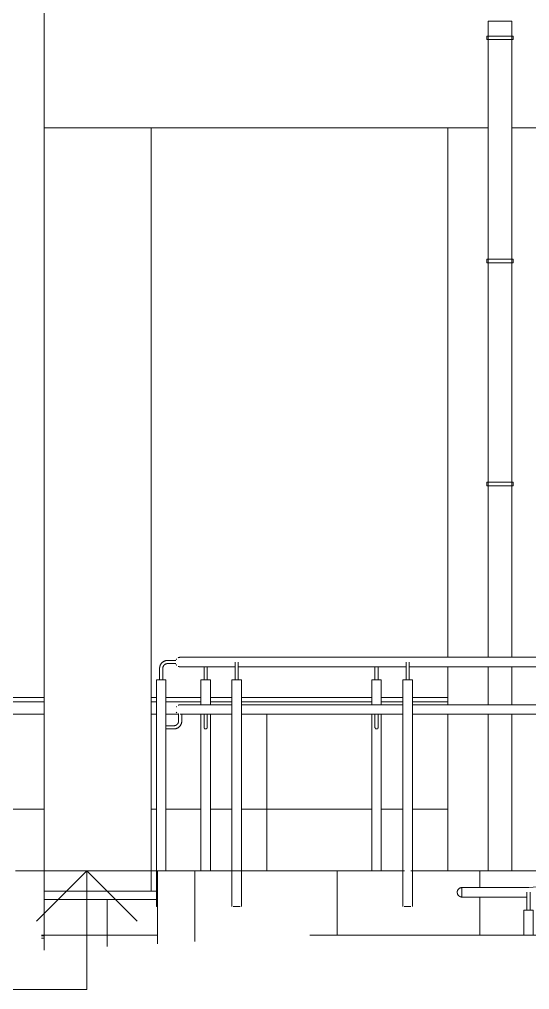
# Model space of a CAD drawing. Header units: millimetres. Extents: x -515342 to 330399, y -224905 to 507333.
# Drawn here: x 217204 to 219353, y -52159 to -48072 of the extents above; entities that cross this region are included whole.
import ezdxf

# ---------------------------------------------------------------- set-up
doc = ezdxf.new("R2010")
doc.units = ezdxf.units.MM
doc.layers.get('0').update_dxf_attribs({"lineweight": 0})
for name, color, linetype, lineweight in [('Аннотация', 7, 'Continuous', 0), ('Линии', 7, 'Continuous', 0), ('Обобщенные модели', 7, 'Continuous', 0), ('Ограждение', 7, 'Continuous', 0), ('Отметки', 7, 'Continuous', 0), ('Перекрытие', 7, 'Continuous', 0), ('Стены внутренние', 7, 'Continuous', 0), ('Стены штриховка поверхности', 7, 'Continuous', 0)]:
    doc.layers.add(name, color=color, linetype=linetype, lineweight=lineweight)
pattern_1 = [(0, (-826.35, 270), (0, 600), []), (90, (-826.35, 270), (-600, 4e-14), [])]

# ---------------------------------------------------------------- blocks, each defined once
blk = doc.blocks.new('Ограждение - АР_Ограждение_Балясина_D40 доп поручень 700-V189-Фасад А_-Д')
at = {"layer": 'Ограждение'}
for p, q in [((-1231.7, 323.3), (-1231.7, 275)), ((-1218.4, 275), (-1218.4, 323.3)), ((-1245.1, 275), (-1245.1, 170)), ((-1245.1, 275), (-1225.1, 275)), ((-1225.1, 275), (-1205.1, 275)), ((-1205.1, 170), (-1205.1, 275)), ((-1245.1, 130), (-1245.1, -530)), ((-1231.7, 130), (-1231.7, 101.7)), ((-1218.4, 101.7), (-1218.4, 130)), ((-1205.1, -530), (-1205.1, 130))]:
    blk.add_line(p, q, dxfattribs=at)
at = {"layer": 'Ограждение', "flags": 128}
for points in [[(-1231.7, 323.3), (-1231.7, 324.4), (-1231.7, 325.5), (-1231.7, 326.5), (-1231.7, 327.6), (-1231.7, 328.6), (-1231.7, 329.7)], [(-1218.4, 330), (-1218.4, 328.9), (-1218.4, 327.9), (-1218.4, 326.8), (-1218.4, 325.8), (-1218.4, 324.7), (-1218.4, 323.6), (-1218.4, 323.3)], [(-1231.7, 101.7), (-1231.7, 100.6), (-1231.7, 99.5), (-1231.7, 98.5), (-1231.7, 97.4), (-1231.7, 96.4), (-1231.7, 95.3), (-1231.7, 94.3), (-1231.7, 93.3), (-1231.7, 92.3), (-1231.7, 91.3), (-1231.7, 90.3), (-1231.7, 89.4), (-1231.7, 88.4), (-1231.7, 87.5), (-1231.7, 86.6), (-1231.7, 85.7), (-1231.7, 84.9), (-1231.7, 84.1), (-1231.7, 83.3), (-1231.7, 82.5), (-1231.7, 81.8), (-1231.7, 81.1), (-1231.7, 80.5), (-1231.7, 79.8), (-1231.7, 79.2), (-1231.7, 78.7), (-1231.7, 78.1), (-1231.7, 77.7), (-1231.7, 77.2), (-1231.7, 76.8), (-1231.7, 76.4), (-1231.7, 76.1), (-1231.7, 75.8), (-1231.7, 75.6), (-1231.7, 75.4), (-1231.7, 75.2), (-1231.7, 75.1), (-1231.7, 75), (-1231.7, 75)], [(-1218.4, 75), (-1218.4, 75), (-1218.4, 75.1), (-1218.4, 75.2), (-1218.4, 75.3), (-1218.4, 75.5), (-1218.4, 75.8), (-1218.4, 76), (-1218.4, 76.4), (-1218.4, 76.7), (-1218.4, 77.1), (-1218.4, 77.5), (-1218.4, 78), (-1218.4, 78.5), (-1218.4, 79.1), (-1218.4, 79.7), (-1218.4, 80.3), (-1218.4, 80.9), (-1218.4, 81.6), (-1218.4, 82.3), (-1218.4, 83.1), (-1218.4, 83.9), (-1218.4, 84.7), (-1218.4, 85.5), (-1218.4, 86.4), (-1218.4, 87.3), (-1218.4, 88.2), (-1218.4, 89.1), (-1218.4, 90), (-1218.4, 91), (-1218.4, 92), (-1218.4, 93), (-1218.4, 94), (-1218.4, 95), (-1218.4, 96.1), (-1218.4, 97.1), (-1218.4, 98.2), (-1218.4, 99.2), (-1218.4, 100.3), (-1218.4, 101.4), (-1218.4, 101.7)]]:
    blk.add_lwpolyline(points, dxfattribs=at)
at = {"layer": 'Ограждение'}
for points, knots in [([(-1230.8, 71.7), (-1231, 72), (-1231.3, 72.7), (-1231.6, 73.7), (-1231.7, 74.6), (-1231.7, 75.2), (-1231.7, 75.5), (-1231.7, 75.6)], [0.3333333, 0.3333333, 0.3333333, 0.3333333, 0.3888889, 0.4444444, 0.4791667, 0.5138889, 0.5283723, 0.5283723, 0.5283723, 0.5283723]), ([(-1220.8, 69.9), (-1220.8, 69.8), (-1221.3, 69.5), (-1222.6, 68.7), (-1224, 68.3), (-1225.1, 68.3)], [0.7777778, 0.7777778, 0.7777778, 0.7777778, 0.7916667, 0.8611111, 1, 1, 1, 1]), ([(-1218.4, 75.4), (-1218.4, 75.2), (-1218.4, 74.7), (-1218.5, 74), (-1218.7, 73), (-1219, 72.2), (-1219.2, 71.7), (-1219.3, 71.7)], [0.4791667, 0.4791667, 0.4791667, 0.4791667, 0.5138889, 0.5486111, 0.5833333, 0.6527778, 0.6666667, 0.6666667, 0.6666667, 0.6666667])]:
    blk.add_open_spline(points, degree=3, knots=knots, dxfattribs=at)
blk.add_open_spline([(-1225.1, 68.3), (-1225.9, 68.3), (-1227.4, 68.6), (-1228.8, 69.4), (-1229.3, 69.9)], degree=3, dxfattribs=at)
blk = doc.blocks.new('Ограждение - АР_Ограждение_Балясина_D40 доп поручень 700-V190-Фасад А_-Д')
at = {"layer": 'Ограждение'}
for p, q in [((-1951.7, 323.3), (-1951.7, 275)), ((-1938.4, 275), (-1938.4, 323.3)), ((-1965.1, 275), (-1965.1, 170)), ((-1965.1, 275), (-1945.1, 275)), ((-1945.1, 275), (-1925.1, 275)), ((-1925.1, 170), (-1925.1, 275)), ((-1965.1, 130), (-1965.1, -530)), ((-1951.7, 130), (-1951.7, 101.7)), ((-1938.4, 101.7), (-1938.4, 130)), ((-1925.1, -530), (-1925.1, 130))]:
    blk.add_line(p, q, dxfattribs=at)
at = {"layer": 'Ограждение', "flags": 128}
for points in [[(-1951.7, 323.3), (-1951.7, 324.4), (-1951.7, 325.5), (-1951.7, 326.5), (-1951.7, 327.6), (-1951.7, 328.6), (-1951.7, 329.7)], [(-1938.4, 330), (-1938.4, 328.9), (-1938.4, 327.9), (-1938.4, 326.8), (-1938.4, 325.8), (-1938.4, 324.7), (-1938.4, 323.6), (-1938.4, 323.3)], [(-1951.7, 101.7), (-1951.7, 100.6), (-1951.7, 99.5), (-1951.7, 98.5), (-1951.7, 97.4), (-1951.7, 96.4), (-1951.7, 95.3), (-1951.7, 94.3), (-1951.7, 93.3), (-1951.7, 92.3), (-1951.7, 91.3), (-1951.7, 90.3), (-1951.7, 89.4), (-1951.7, 88.4), (-1951.7, 87.5), (-1951.7, 86.6), (-1951.7, 85.7), (-1951.7, 84.9), (-1951.7, 84.1), (-1951.7, 83.3), (-1951.7, 82.5), (-1951.7, 81.8), (-1951.7, 81.1), (-1951.7, 80.5), (-1951.7, 79.8), (-1951.7, 79.2), (-1951.7, 78.7), (-1951.7, 78.1), (-1951.7, 77.7), (-1951.7, 77.2), (-1951.7, 76.8), (-1951.7, 76.4), (-1951.7, 76.1), (-1951.7, 75.8), (-1951.7, 75.6), (-1951.7, 75.4), (-1951.7, 75.2), (-1951.7, 75.1), (-1951.7, 75), (-1951.7, 75)], [(-1938.4, 75), (-1938.4, 75), (-1938.4, 75.1), (-1938.4, 75.2), (-1938.4, 75.3), (-1938.4, 75.5), (-1938.4, 75.8), (-1938.4, 76), (-1938.4, 76.4), (-1938.4, 76.7), (-1938.4, 77.1), (-1938.4, 77.5), (-1938.4, 78), (-1938.4, 78.5), (-1938.4, 79.1), (-1938.4, 79.7), (-1938.4, 80.3), (-1938.4, 80.9), (-1938.4, 81.6), (-1938.4, 82.3), (-1938.4, 83.1), (-1938.4, 83.9), (-1938.4, 84.7), (-1938.4, 85.5), (-1938.4, 86.4), (-1938.4, 87.3), (-1938.4, 88.2), (-1938.4, 89.1), (-1938.4, 90), (-1938.4, 91), (-1938.4, 92), (-1938.4, 93), (-1938.4, 94), (-1938.4, 95), (-1938.4, 96.1), (-1938.4, 97.1), (-1938.4, 98.2), (-1938.4, 99.2), (-1938.4, 100.3), (-1938.4, 101.4), (-1938.4, 101.7)]]:
    blk.add_lwpolyline(points, dxfattribs=at)
at = {"layer": 'Ограждение'}
for points, knots in [([(-1950.8, 71.7), (-1951, 72), (-1951.3, 72.7), (-1951.6, 73.7), (-1951.7, 74.6), (-1951.7, 75.2), (-1951.7, 75.5), (-1951.7, 75.6)], [0.3333333, 0.3333333, 0.3333333, 0.3333333, 0.3888889, 0.4444444, 0.4791667, 0.5138889, 0.5283723, 0.5283723, 0.5283723, 0.5283723]), ([(-1940.8, 69.9), (-1940.8, 69.8), (-1941.3, 69.5), (-1942.6, 68.7), (-1944, 68.3), (-1945.1, 68.3)], [0.7777778, 0.7777778, 0.7777778, 0.7777778, 0.7916667, 0.8611111, 1, 1, 1, 1]), ([(-1938.4, 75.4), (-1938.4, 75.2), (-1938.4, 74.7), (-1938.5, 74), (-1938.7, 73), (-1939, 72.2), (-1939.2, 71.7), (-1939.3, 71.7)], [0.4791667, 0.4791667, 0.4791667, 0.4791667, 0.5138889, 0.5486111, 0.5833333, 0.6527778, 0.6666667, 0.6666667, 0.6666667, 0.6666667])]:
    blk.add_open_spline(points, degree=3, knots=knots, dxfattribs=at)
blk.add_open_spline([(-1945.1, 68.3), (-1945.9, 68.3), (-1947.4, 68.6), (-1948.8, 69.4), (-1949.3, 69.9)], degree=3, dxfattribs=at)
blk = doc.blocks.new('Ограждение - АР_Ограждение_Балясина_D40 доп поручень 700-V191-Фасад А_-Д')
at = {"layer": 'Ограждение'}
blk.add_line((-2120.9, 352.9), (-2122, 352.3), dxfattribs=at)
at = {"layer": 'Ограждение', "flags": 128}
for points in [[(-2134.9, 339), (-2135.5, 337.9), (-2136, 336.6), (-2136.5, 335.4), (-2137, 334.2), (-2137.4, 332.9), (-2137.8, 331.6), (-2138.1, 330.3), (-2138.3, 329), (-2138.5, 327.7), (-2138.7, 326.4), (-2138.8, 325), (-2138.8, 323.7), (-2138.8, 323.3)], [(-2125.5, 323.3), (-2125.5, 324.1), (-2125.4, 324.9), (-2125.3, 325.7), (-2125.2, 326.5), (-2125.1, 327.3), (-2124.9, 328.1), (-2124.7, 328.9), (-2124.5, 329.6), (-2124.2, 330.4), (-2123.9, 331.1), (-2123.6, 331.9), (-2123.2, 332.6), (-2122.8, 333.3), (-2122.4, 334), (-2122, 334.6), (-2121.5, 335.3), (-2121, 335.9)], [(-2105.5, 356.7), (-2106.8, 356.6), (-2108.1, 356.6), (-2109.5, 356.4), (-2110.8, 356.2), (-2112.1, 356), (-2113.4, 355.7), (-2114.7, 355.4), (-2116, 355), (-2117.2, 354.5), (-2118.5, 354), (-2119.7, 353.5)], [(-2114.9, 341), (-2114.2, 341.3), (-2113.5, 341.7), (-2112.7, 342), (-2112, 342.2), (-2111.2, 342.5), (-2110.4, 342.7), (-2109.7, 342.9), (-2108.9, 343), (-2108.1, 343.2), (-2107.3, 343.3), (-2106.5, 343.3), (-2105.7, 343.3), (-2105.5, 343.3)], [(-2061.1, 73.4), (-2060, 74.2), (-2058.9, 74.9), (-2057.9, 75.7), (-2056.8, 76.6), (-2055.9, 77.5), (-2054.9, 78.4), (-2054, 79.4), (-2053.1, 80.4), (-2052.3, 81.5), (-2051.5, 82.5), (-2050.8, 83.7), (-2050.1, 84.8)], [(-2049.4, 86), (-2048.8, 87.1), (-2048.3, 88.4), (-2047.7, 89.6), (-2047.3, 90.8), (-2046.9, 92.1), (-2046.5, 93.4), (-2046.2, 94.7), (-2046, 96), (-2045.8, 97.3), (-2045.6, 98.6), (-2045.5, 100), (-2045.5, 101.3), (-2045.5, 101.7)], [(-2078.8, 68.3), (-2077.5, 68.4), (-2076.2, 68.4), (-2074.8, 68.6), (-2073.5, 68.8), (-2072.2, 69), (-2070.9, 69.3), (-2069.6, 69.6), (-2068.3, 70), (-2067.1, 70.5), (-2065.8, 71), (-2064.6, 71.5), (-2063.4, 72.1), (-2062.3, 72.7)]]:
    blk.add_lwpolyline(points, dxfattribs=at)
blk = doc.blocks.new('Ограждение - АР_Ограждение_Балясина_D40 доп поручень 700-V192-Фасад А_-Д')
at = {"layer": 'Ограждение'}
for p, q in [((-2070.8, 356.7), (-2105.5, 356.7)), ((-2105.5, 343.3), (-2070.8, 343.3)), ((-2138.8, 323.3), (-2138.8, 275)), ((-2125.5, 275), (-2125.5, 323.3)), ((-2152.1, 275), (-2152.1, -680)), ((-2152.1, 275), (-2112.1, 275)), ((-2112.1, 81.7), (-2112.1, 275)), ((-2058.8, 132), (-2058.8, 101.7)), ((-2045.5, 101.7), (-2045.5, 130.1)), ((-2078.8, 81.7), (-2112.1, 81.7)), ((-2112.1, -530), (-2112.1, 68.3)), ((-2112.1, 68.3), (-2078.8, 68.3)), ((-2152.1, -680), (-2147.3, -680))]:
    blk.add_line(p, q, dxfattribs=at)
at = {"layer": 'Ограждение', "flags": 128}
for points in [[(-2105.5, 356.7), (-2106.8, 356.6), (-2108.1, 356.6), (-2109.5, 356.4), (-2110.8, 356.2), (-2112.1, 356), (-2113.4, 355.7), (-2114.7, 355.4), (-2116, 355), (-2117.2, 354.5), (-2118.5, 354), (-2119.7, 353.5), (-2120.9, 352.9), (-2122, 352.3), (-2123.2, 351.6), (-2124.3, 350.8), (-2125.4, 350.1), (-2126.4, 349.3), (-2127.5, 348.4), (-2128.4, 347.5), (-2129.4, 346.6), (-2130.3, 345.6), (-2131.2, 344.6), (-2132, 343.5), (-2132.8, 342.5), (-2133.5, 341.3), (-2134.2, 340.2), (-2134.9, 339), (-2135.5, 337.9), (-2136, 336.6), (-2136.5, 335.4), (-2137, 334.2), (-2137.4, 332.9), (-2137.8, 331.6), (-2138.1, 330.3), (-2138.3, 329), (-2138.5, 327.7), (-2138.7, 326.4), (-2138.8, 325), (-2138.8, 323.7), (-2138.8, 323.3)], [(-2125.5, 323.3), (-2125.5, 324.1), (-2125.4, 324.9), (-2125.3, 325.7), (-2125.2, 326.5), (-2125.1, 327.3), (-2124.9, 328.1), (-2124.7, 328.9), (-2124.5, 329.6), (-2124.2, 330.4), (-2123.9, 331.1), (-2123.6, 331.9), (-2123.2, 332.6), (-2122.8, 333.3), (-2122.4, 334), (-2122, 334.6), (-2121.5, 335.3), (-2121, 335.9), (-2120.5, 336.5), (-2120, 337.1), (-2119.4, 337.7), (-2118.8, 338.2), (-2118.2, 338.7), (-2117.6, 339.2), (-2117, 339.7), (-2116.3, 340.2), (-2115.6, 340.6), (-2114.9, 341), (-2114.2, 341.3), (-2113.5, 341.7), (-2112.7, 342), (-2112, 342.2), (-2111.2, 342.5), (-2110.4, 342.7), (-2109.7, 342.9), (-2108.9, 343), (-2108.1, 343.2), (-2107.3, 343.3), (-2106.5, 343.3), (-2105.7, 343.3), (-2105.5, 343.3)], [(-2078.8, 68.3), (-2077.5, 68.4), (-2076.2, 68.4), (-2074.8, 68.6), (-2073.5, 68.8), (-2072.2, 69), (-2070.9, 69.3), (-2069.6, 69.6), (-2068.3, 70), (-2067.1, 70.5), (-2065.8, 71), (-2064.6, 71.5), (-2063.4, 72.1), (-2062.3, 72.7), (-2061.1, 73.4), (-2060, 74.2), (-2058.9, 74.9), (-2057.9, 75.7), (-2056.8, 76.6), (-2055.9, 77.5), (-2054.9, 78.4), (-2054, 79.4), (-2053.1, 80.4), (-2052.3, 81.5), (-2051.5, 82.5), (-2050.8, 83.7), (-2050.1, 84.8), (-2049.4, 86), (-2048.8, 87.1), (-2048.3, 88.4), (-2047.7, 89.6), (-2047.3, 90.8), (-2046.9, 92.1), (-2046.5, 93.4), (-2046.2, 94.7), (-2046, 96), (-2045.8, 97.3), (-2045.6, 98.6), (-2045.5, 100), (-2045.5, 101.3), (-2045.5, 101.7)], [(-2058.8, 101.7), (-2058.8, 100.9), (-2058.9, 100.1), (-2059, 99.3), (-2059.1, 98.5), (-2059.2, 97.7), (-2059.4, 96.9), (-2059.6, 96.1), (-2059.8, 95.4), (-2060.1, 94.6), (-2060.4, 93.9), (-2060.7, 93.1), (-2061.1, 92.4), (-2061.5, 91.7), (-2061.9, 91), (-2062.3, 90.4), (-2062.8, 89.7), (-2063.3, 89.1), (-2063.8, 88.5), (-2064.3, 87.9), (-2064.9, 87.3), (-2065.5, 86.8), (-2066.1, 86.3), (-2066.7, 85.8), (-2067.3, 85.3), (-2068, 84.8), (-2068.7, 84.4), (-2069.4, 84), (-2070.1, 83.7), (-2070.8, 83.3), (-2071.6, 83), (-2072.3, 82.8), (-2073.1, 82.5), (-2073.9, 82.3), (-2074.6, 82.1), (-2075.4, 82), (-2076.2, 81.8), (-2077, 81.7), (-2077.8, 81.7), (-2078.6, 81.7), (-2078.8, 81.7)]]:
    blk.add_lwpolyline(points, dxfattribs=at)
at = {"layer": 'Ограждение'}
blk.add_open_spline([(-2112.1, 68.3), (-2112.1, 68.3), (-2112.2, 68.6), (-2112.5, 69.6), (-2112.8, 70.7), (-2113, 71.6), (-2113.2, 72.7), (-2113.3, 73.7), (-2113.3, 74.6), (-2113.3, 75.3), (-2113.3, 76), (-2113.2, 77), (-2113, 78.1), (-2112.8, 79.3), (-2112.6, 80.3), (-2112.3, 81.3), (-2112.1, 81.7), (-2112.1, 81.7)], degree=3, knots=[0, 0, 0, 0, 0.111111, 0.222222, 0.277778, 0.333333, 0.388889, 0.444444, 0.479167, 0.513889, 0.548611, 0.583333, 0.652778, 0.722222, 0.791667, 0.861111, 1, 1, 1, 1], dxfattribs=at)
blk = doc.blocks.new('Ограждение - АР_Ограждение_Балясина_D40 доп поручень 700-V193-Фасад А_-Д')
at = {"layer": 'Ограждение'}
for p, q in [((-1820.9, 323.3), (-1820.9, 275)), ((-1807.6, 275), (-1807.6, 323.3)), ((-1834.2, 275), (-1834.2, -680)), ((-1834.2, 275), (-1814.2, 275)), ((-1814.2, 275), (-1794.2, 275)), ((-1794.2, -680), (-1794.2, 275)), ((-1828.4, -680), (-1814.2, -680)), ((-1814.2, -680), (-1800.1, -680))]:
    blk.add_line(p, q, dxfattribs=at)
at = {"layer": 'Ограждение', "flags": 128}
for points in [[(-1820.9, 350), (-1820.9, 350), (-1820.9, 349.9), (-1820.9, 349.8), (-1820.9, 349.7), (-1820.9, 349.5), (-1820.9, 349.2), (-1820.9, 349), (-1820.9, 348.6), (-1820.9, 348.3), (-1820.9, 347.9), (-1820.9, 347.5), (-1820.9, 347), (-1820.9, 346.5), (-1820.9, 345.9), (-1820.9, 345.3), (-1820.9, 344.7), (-1820.9, 344.1), (-1820.9, 343.4), (-1820.9, 342.7), (-1820.9, 341.9), (-1820.9, 341.1), (-1820.9, 340.3), (-1820.9, 339.5), (-1820.9, 338.6), (-1820.9, 337.7), (-1820.9, 336.8), (-1820.9, 335.9), (-1820.9, 335), (-1820.9, 334), (-1820.9, 333), (-1820.9, 332), (-1820.9, 331), (-1820.9, 330), (-1820.9, 328.9), (-1820.9, 327.9), (-1820.9, 326.8), (-1820.9, 325.8), (-1820.9, 324.7), (-1820.9, 323.6), (-1820.9, 323.3)], [(-1807.6, 323.3), (-1807.6, 324.4), (-1807.6, 325.5), (-1807.6, 326.5), (-1807.6, 327.6), (-1807.6, 328.6), (-1807.6, 329.7), (-1807.6, 330.7), (-1807.6, 331.7), (-1807.6, 332.7), (-1807.6, 333.7), (-1807.6, 334.7), (-1807.6, 335.6), (-1807.6, 336.6), (-1807.6, 337.5), (-1807.6, 338.4), (-1807.6, 339.3), (-1807.6, 340.1), (-1807.6, 340.9), (-1807.6, 341.7), (-1807.6, 342.5), (-1807.6, 343.2), (-1807.6, 343.9), (-1807.6, 344.5), (-1807.6, 345.2), (-1807.6, 345.8), (-1807.6, 346.3), (-1807.6, 346.9), (-1807.6, 347.3), (-1807.6, 347.8), (-1807.6, 348.2), (-1807.6, 348.6), (-1807.6, 348.9), (-1807.6, 349.2), (-1807.6, 349.4), (-1807.6, 349.6), (-1807.6, 349.8), (-1807.6, 349.9), (-1807.6, 350), (-1807.6, 350)]]:
    blk.add_lwpolyline(points, dxfattribs=at)
blk = doc.blocks.new('Ограждение - Ограждение-9721698-Фасад А_-Д')
for name, p in [('Ограждение - АР_Ограждение_Балясина_D40 доп поручень 700-V192-Фасад А_-Д', (0, 0)), ('Ограждение - АР_Ограждение_Балясина_D40 доп поручень 700-V191-Фасад А_-Д', (0, 0)), ('Ограждение - АР_Ограждение_Балясина_D40 доп поручень 700-V191-Фасад А_-Д', (0, 0)), ('Ограждение - АР_Ограждение_Балясина_D40 доп поручень 700-V190-Фасад А_-Д', (0, 0)), ('Ограждение - АР_Ограждение_Балясина_D40 доп поручень 700-V193-Фасад А_-Д', (0, 0)), ('Ограждение - АР_Ограждение_Балясина_D40 доп поручень 700-V189-Фасад А_-Д', (0, 0)), ('Ограждение - АР_Ограждение_Балясина_D40 доп поручень 700-V193-Фасад А_-Д', (720, 0))]:
    blk.add_blockref(name, p)
blk = doc.blocks.new('Тип верхнего поручня - АР_Ограждение_Ограничение_D40-V211-Фасад А_-Д')
at = {"layer": 'Ограждение', "flags": 128}
for points in [[(-882.8, -610.8), (-882.4, -610.1), (-882, -609.4), (-881.6, -608.7), (-881.1, -608.1), (-880.6, -607.4), (-880.1, -606.8), (-879.6, -606.2), (-879, -605.7), (-878.4, -605.1), (-877.8, -604.6), (-877.2, -604.1), (-876.5, -603.6), (-875.9, -603.2), (-875.2, -602.8), (-874.5, -602.4), (-873.8, -602), (-873, -601.7), (-872.3, -601.4), (-871.6, -601.1), (-870.8, -600.8), (-870, -600.6), (-869.2, -600.4), (-868.5, -600.3), (-867.7, -600.2), (-866.9, -600.1), (-866.1, -600), (-865.3, -600), (-865.1, -600)], [(-885.1, -620), (-885, -619.2), (-885, -618.4), (-884.9, -617.6), (-884.8, -616.8), (-884.7, -616), (-884.5, -615.2)], [(-884.6, -624.2), (-884.8, -623.4), (-884.9, -622.6), (-885, -621.8)], [(-865.9, -640), (-866.7, -639.9), (-867.5, -639.9), (-868.2, -639.7), (-869, -639.6), (-869.8, -639.4), (-870.6, -639.2), (-871.4, -639), (-872.1, -638.7), (-872.8, -638.4), (-873.6, -638.1), (-874.3, -637.7), (-875, -637.4), (-875.7, -636.9), (-876.4, -636.5), (-877, -636), (-877.6, -635.6), (-878.2, -635), (-878.8, -634.5), (-879.4, -633.9), (-880, -633.3), (-880.5, -632.7), (-881, -632.1), (-881.4, -631.5), (-881.9, -630.8), (-882.3, -630.1), (-882.7, -629.4), (-883.1, -628.7), (-883.4, -628), (-883.7, -627.2)]]:
    blk.add_lwpolyline(points, dxfattribs=at)
blk = doc.blocks.new('Тип верхнего поручня - Верхний поручень_Внутренний_-9721785-Фасад А_-Д')
at = {"layer": 'Ограждение'}
for p, q in [((-459.1, 370), (-2002.1, 370)), ((-2002.1, 330), (-1820.9, 330)), ((-1807.6, 330), (-1100.9, 330)), ((-1087.6, 330), (-459.1, 330))]:
    blk.add_line(p, q, dxfattribs=at)
at = {"layer": 'Ограждение', "flags": 128}
for points in [[(-2060.9, 368), (-2060.1, 368.3), (-2059.4, 368.6), (-2058.6, 368.9), (-2057.9, 369.2), (-2057.1, 369.4), (-2056.3, 369.6), (-2055.5, 369.7), (-2054.8, 369.8), (-2054, 369.9), (-2053.2, 370), (-2052.4, 370), (-2052.1, 370)], [(-2002.1, 370), (-2004.1, 370), (-2006.1, 370), (-2008.1, 370), (-2010.1, 370), (-2012.1, 370), (-2014, 370), (-2016, 370), (-2017.9, 370), (-2019.8, 370), (-2021.6, 370), (-2023.4, 370), (-2025.2, 370), (-2027, 370), (-2028.7, 370), (-2030.4, 370), (-2032, 370), (-2033.6, 370), (-2035.1, 370), (-2036.6, 370), (-2038, 370), (-2039.4, 370), (-2040.7, 370), (-2041.9, 370), (-2043.1, 370), (-2044.2, 370), (-2045.3, 370), (-2046.2, 370), (-2047.2, 370), (-2048, 370), (-2048.7, 370), (-2049.4, 370), (-2050, 370), (-2050.6, 370), (-2051, 370), (-2051.4, 370), (-2051.7, 370), (-2051.9, 370), (-2052.1, 370), (-2052.1, 370), (-2052.1, 370)], [(-2052.1, 370), (-2052.1, 370), (-2052, 370), (-2051.8, 370), (-2051.5, 370), (-2051.2, 370), (-2050.7, 370), (-2050.2, 370), (-2049.6, 370), (-2048.9, 370), (-2048.2, 370), (-2047.4, 370), (-2046.5, 370), (-2045.5, 370), (-2044.5, 370), (-2043.4, 370), (-2042.3, 370), (-2041, 370), (-2039.7, 370), (-2038.4, 370), (-2037, 370), (-2035.5, 370), (-2034, 370), (-2032.4, 370), (-2030.8, 370), (-2029.2, 370), (-2027.5, 370), (-2025.7, 370), (-2023.9, 370), (-2022.1, 370), (-2020.3, 370), (-2018.4, 370), (-2016.5, 370), (-2014.6, 370), (-2012.6, 370), (-2010.6, 370), (-2008.7, 370), (-2006.7, 370), (-2004.7, 370), (-2002.7, 370)], [(-2067, 336.7), (-2067.6, 337.3), (-2068.1, 337.9), (-2068.5, 338.5), (-2069, 339.2)], [(-2068.7, 361.3), (-2068.2, 361.9), (-2067.7, 362.6), (-2067.2, 363.2)], [(-2052.1, 330), (-2052.9, 330), (-2053.7, 330.1), (-2054.5, 330.1), (-2055.3, 330.3), (-2056.1, 330.4), (-2056.9, 330.6), (-2057.7, 330.8), (-2058.4, 331), (-2059.2, 331.3), (-2059.9, 331.6), (-2060.7, 331.9)], [(-2052.1, 330), (-2052.1, 330), (-2052, 330), (-2051.8, 330), (-2051.5, 330), (-2051.2, 330), (-2050.7, 330), (-2050.2, 330), (-2049.6, 330), (-2048.9, 330), (-2048.2, 330), (-2047.4, 330), (-2046.5, 330), (-2045.5, 330), (-2044.5, 330), (-2043.4, 330), (-2042.3, 330), (-2041, 330), (-2039.7, 330), (-2038.4, 330), (-2037, 330), (-2035.5, 330), (-2034, 330), (-2032.4, 330), (-2030.8, 330), (-2029.2, 330), (-2027.5, 330), (-2025.7, 330), (-2023.9, 330), (-2022.1, 330), (-2020.3, 330), (-2018.4, 330), (-2016.5, 330), (-2014.6, 330), (-2012.6, 330), (-2010.6, 330), (-2008.7, 330), (-2006.7, 330), (-2004.7, 330), (-2002.7, 330), (-2002.1, 330)], [(-2002.1, 330), (-2004.1, 330), (-2006.1, 330), (-2008.1, 330), (-2010.1, 330), (-2012.1, 330), (-2014, 330), (-2016, 330), (-2017.9, 330), (-2019.8, 330), (-2021.6, 330), (-2023.4, 330), (-2025.2, 330), (-2027, 330), (-2028.7, 330), (-2030.4, 330), (-2032, 330), (-2033.6, 330), (-2035.1, 330), (-2036.6, 330), (-2038, 330), (-2039.4, 330), (-2040.7, 330), (-2041.9, 330), (-2043.1, 330), (-2044.2, 330), (-2045.3, 330), (-2046.2, 330), (-2047.2, 330), (-2048, 330), (-2048.7, 330), (-2049.4, 330), (-2050, 330), (-2050.6, 330), (-2051, 330), (-2051.4, 330), (-2051.7, 330), (-2051.9, 330), (-2052.1, 330), (-2052.1, 330), (-2052.1, 330)], [(-583.1, -599.8), (-585.1, -600), (-587.1, -600)]]:
    blk.add_lwpolyline(points, dxfattribs=at)
blk = doc.blocks.new('Тип перил - Перила_Внутренний_-9721806-Фасад А_-Д')
at = {"layer": 'Ограждение'}
for p, q in [((-1834.2, 170), (-2002.1, 170)), ((-1114.2, 170), (-1794.2, 170)), ((-459.1, 170), (-1074.2, 170)), ((-2002.1, 130), (-1834.1, 130)), ((-1794.2, 130), (-1114.1, 130)), ((-1074.2, 130), (-459.1, 130))]:
    blk.add_line(p, q, dxfattribs=at)
at = {"layer": 'Ограждение', "flags": 128}
for points in [[(-2060.9, 168), (-2060.1, 168.3), (-2059.4, 168.6), (-2058.6, 168.9), (-2057.9, 169.2), (-2057.1, 169.4), (-2056.3, 169.6), (-2055.5, 169.7), (-2054.8, 169.8), (-2054, 169.9), (-2053.2, 170), (-2052.4, 170), (-2052.1, 170)], [(-2002.1, 170), (-2004.1, 170), (-2006.1, 170), (-2008.1, 170), (-2010.1, 170), (-2012.1, 170), (-2014, 170), (-2016, 170), (-2017.9, 170), (-2019.8, 170), (-2021.6, 170), (-2023.4, 170), (-2025.2, 170), (-2027, 170), (-2028.7, 170), (-2030.4, 170), (-2032, 170), (-2033.6, 170), (-2035.1, 170), (-2036.6, 170), (-2038, 170), (-2039.4, 170), (-2040.7, 170), (-2041.9, 170), (-2043.1, 170), (-2044.2, 170), (-2045.3, 170), (-2046.2, 170), (-2047.2, 170), (-2048, 170), (-2048.7, 170), (-2049.4, 170), (-2050, 170), (-2050.6, 170), (-2051, 170), (-2051.4, 170), (-2051.7, 170), (-2051.9, 170), (-2052.1, 170), (-2052.1, 170), (-2052.1, 170)], [(-2052.1, 170), (-2052.1, 170), (-2052, 170), (-2051.8, 170), (-2051.5, 170), (-2051.2, 170), (-2050.7, 170), (-2050.2, 170), (-2049.6, 170), (-2048.9, 170), (-2048.2, 170), (-2047.4, 170), (-2046.5, 170), (-2045.5, 170), (-2044.5, 170), (-2043.4, 170), (-2042.3, 170), (-2041, 170), (-2039.7, 170), (-2038.4, 170), (-2037, 170), (-2035.5, 170), (-2034, 170), (-2032.4, 170), (-2030.8, 170), (-2029.2, 170), (-2027.5, 170), (-2025.7, 170), (-2023.9, 170), (-2022.1, 170), (-2020.3, 170), (-2018.4, 170), (-2016.5, 170), (-2014.6, 170), (-2012.6, 170), (-2010.6, 170), (-2008.7, 170), (-2006.7, 170), (-2004.7, 170), (-2002.7, 170)], [(-2067, 136.7), (-2067.6, 137.3), (-2068.1, 137.9), (-2068.5, 138.5), (-2069, 139.2)], [(-2068.7, 161.3), (-2068.2, 161.9), (-2067.7, 162.6), (-2067.2, 163.2)], [(-2059.2, 131.3), (-2059.9, 131.6), (-2060.7, 131.9)], [(-2052.1, 130), (-2052.1, 130), (-2052, 130), (-2051.8, 130), (-2051.5, 130), (-2051.2, 130), (-2050.7, 130), (-2050.2, 130), (-2049.6, 130), (-2048.9, 130), (-2048.2, 130), (-2047.4, 130), (-2046.5, 130), (-2045.5, 130), (-2044.5, 130), (-2043.4, 130), (-2042.3, 130), (-2041, 130), (-2039.7, 130), (-2038.4, 130), (-2037, 130), (-2035.5, 130), (-2034, 130), (-2032.4, 130), (-2030.8, 130), (-2029.2, 130), (-2027.5, 130), (-2025.7, 130), (-2023.9, 130), (-2022.1, 130), (-2020.3, 130), (-2018.4, 130), (-2016.5, 130), (-2014.6, 130), (-2012.6, 130), (-2010.6, 130), (-2008.7, 130), (-2006.7, 130), (-2004.7, 130), (-2002.7, 130), (-2002.1, 130)], [(-2002.1, 130), (-2004.1, 130), (-2006.1, 130), (-2008.1, 130), (-2010.1, 130), (-2012.1, 130), (-2014, 130), (-2016, 130), (-2017.9, 130), (-2019.8, 130), (-2021.6, 130), (-2023.4, 130), (-2025.2, 130), (-2027, 130), (-2028.7, 130), (-2030.4, 130), (-2032, 130), (-2033.6, 130), (-2035.1, 130), (-2036.6, 130), (-2038, 130), (-2039.4, 130), (-2040.7, 130), (-2041.9, 130), (-2043.1, 130), (-2044.2, 130), (-2045.3, 130)]]:
    blk.add_lwpolyline(points, dxfattribs=at)
blk = doc.blocks.new('Ограждение - АР_Ограждение_Балясина_D40 доп поручень 700-V226-Фасад А_-Д')
at = {"layer": 'Ограждение'}
for p, q in [((-591.7, -646.7), (-591.7, -695)), ((-578.4, -695), (-578.4, -646.7)), ((-605.1, -695), (-605.1, -800)), ((-605.1, -695), (-585.1, -695)), ((-585.1, -695), (-565.1, -695)), ((-565.1, -800), (-565.1, -695))]:
    blk.add_line(p, q, dxfattribs=at)
at = {"layer": 'Ограждение', "flags": 128}
for points in [[(-591.7, -620), (-591.7, -620), (-591.7, -620.1), (-591.7, -620.2), (-591.7, -620.3), (-591.7, -620.5), (-591.7, -620.8), (-591.7, -621), (-591.7, -621.4), (-591.7, -621.7), (-591.7, -622.1), (-591.7, -622.5), (-591.7, -623), (-591.7, -623.5), (-591.7, -624.1), (-591.7, -624.7), (-591.7, -625.3), (-591.7, -625.9), (-591.7, -626.6), (-591.7, -627.3), (-591.7, -628.1), (-591.7, -628.9), (-591.7, -629.7), (-591.7, -630.5), (-591.7, -631.4), (-591.7, -632.3), (-591.7, -633.2), (-591.7, -634.1), (-591.7, -635), (-591.7, -636), (-591.7, -637), (-591.7, -638), (-591.7, -639), (-591.7, -640), (-591.7, -641.1), (-591.7, -642.1), (-591.7, -643.2), (-591.7, -644.2), (-591.7, -645.3), (-591.7, -646.4), (-591.7, -646.7)], [(-578.4, -646.7), (-578.4, -645.6), (-578.4, -644.5), (-578.4, -643.5), (-578.4, -642.4), (-578.4, -641.4), (-578.4, -640.3), (-578.4, -639.3), (-578.4, -638.3), (-578.4, -637.3), (-578.4, -636.3), (-578.4, -635.3), (-578.4, -634.4), (-578.4, -633.4), (-578.4, -632.5), (-578.4, -631.6), (-578.4, -630.7), (-578.4, -629.9), (-578.4, -629.1), (-578.4, -628.3), (-578.4, -627.5), (-578.4, -626.8), (-578.4, -626.1), (-578.4, -625.5), (-578.4, -624.8), (-578.4, -624.2), (-578.4, -623.7), (-578.4, -623.1), (-578.4, -622.7), (-578.4, -622.2), (-578.4, -621.8), (-578.4, -621.4), (-578.4, -621.1), (-578.4, -620.8), (-578.4, -620.6), (-578.4, -620.4), (-578.4, -620.2), (-578.4, -620.1), (-578.4, -620), (-578.4, -620)]]:
    blk.add_lwpolyline(points, dxfattribs=at)
blk = doc.blocks.new('Ограждение - Ограждение-9727178-Фасад А_-Д')
blk.add_blockref('Ограждение - АР_Ограждение_Балясина_D40 доп поручень 700-V226-Фасад А_-Д', (0, 0))
blk = doc.blocks.new('Тип верхнего поручня - АР_Ограждение_Ограничение_D40-V228-Фасад А_-Д')
at = {"layer": 'Ограждение', "flags": 128}
for points in [[(-885.1, -620), (-885, -619.2), (-885, -618.4), (-884.9, -617.6), (-884.8, -616.8), (-884.7, -616), (-884.5, -615.2), (-884.3, -614.5), (-884, -613.7), (-883.8, -613), (-883.5, -612.2), (-883.2, -611.5), (-882.8, -610.8), (-882.4, -610.1), (-882, -609.4), (-881.6, -608.7), (-881.1, -608.1), (-880.6, -607.4), (-880.1, -606.8), (-879.6, -606.2), (-879, -605.7), (-878.4, -605.1), (-877.8, -604.6), (-877.2, -604.1), (-876.5, -603.6), (-875.9, -603.2), (-875.2, -602.8), (-874.5, -602.4), (-873.8, -602), (-873, -601.7), (-872.3, -601.4), (-871.6, -601.1), (-870.8, -600.8), (-870, -600.6), (-869.2, -600.4), (-868.5, -600.3), (-867.7, -600.2), (-866.9, -600.1), (-866.1, -600), (-865.3, -600), (-865.1, -600)], [(-865.1, -640), (-865.9, -640), (-866.7, -639.9), (-867.5, -639.9), (-868.2, -639.7), (-869, -639.6), (-869.8, -639.4), (-870.6, -639.2), (-871.4, -639), (-872.1, -638.7), (-872.8, -638.4), (-873.6, -638.1), (-874.3, -637.7), (-875, -637.4), (-875.7, -636.9), (-876.4, -636.5), (-877, -636), (-877.6, -635.6), (-878.2, -635), (-878.8, -634.5), (-879.4, -633.9), (-880, -633.3), (-880.5, -632.7), (-881, -632.1), (-881.4, -631.5), (-881.9, -630.8), (-882.3, -630.1), (-882.7, -629.4), (-883.1, -628.7), (-883.4, -628), (-883.7, -627.2), (-884, -626.5), (-884.2, -625.7), (-884.4, -625), (-884.6, -624.2), (-884.8, -623.4), (-884.9, -622.6), (-885, -621.8), (-885, -621), (-885.1, -620.2), (-885.1, -620)]]:
    blk.add_lwpolyline(points, dxfattribs=at)
blk = doc.blocks.new('Тип верхнего поручня - Верхний поручень_Внутренний_-9727407-Фасад А_-Д')
at = {"layer": 'Ограждение'}
for p, q in [((5537.9, -110.2), (-583.1, -599.8)), ((-587.1, -600), (-865.1, -600)), ((-865.1, -620), (-865.1, -600)), ((-865.1, -640), (-865.1, -620)), ((-865.1, -640), (-591.7, -640))]:
    blk.add_line(p, q, dxfattribs=at)
at = {"layer": 'Ограждение', "flags": 128}
blk.add_lwpolyline([(-583.1, -599.8), (-585.1, -600), (-587.1, -600)], dxfattribs=at)
blk = doc.blocks.new('Ограждение - Ограждение-9978475-Фасад А_-Д')
at = {"layer": 'Ограждение'}
for p, q in [((-3159, 201.8), (-3159, 230)), ((-3159, 230), (-3070, 230)), ((-3159, 181.8), (-3159, 201.8)), ((-3159, 201.8), (-3070, 201.8)), ((-3159, 130), (-3159, 181.8)), ((-3159, 181.8), (-2625, 181.8)), ((-2175, 181.8), (-2152.1, 181.8)), ((-2113, 181.8), (-1965, 181.8)), ((-1925.1, 181.8), (-1834.2, 181.8)), ((-1794.2, 181.8), (-1245, 181.8)), ((-1205.1, 181.8), (-1114.2, 181.8)), ((-1074.2, 181.8), (-925, 181.8)), ((-2625, 130), (-3159, 130)), ((-2152.1, 130), (-2175, 130)), ((-2058.6, 130), (-2112.3, 130)), ((-2002.1, 130), (-2045.7, 130))]:
    blk.add_line(p, q, dxfattribs=at)
blk = doc.blocks.new('ASVP_ОМ_Водосточная труба_На стене - Труба 100_Белая-10228105-Фасад А_-Д')
at = {"layer": 'Обобщенные модели'}
for p, q in [((-755, 3050), (-755, 370)), ((-755, 3050), (-655, 3050)), ((-655, 370), (-655, 3050)), ((-755, 330.1), (-755, 170)), ((-655, 170), (-655, 330.1)), ((-755, 130.1), (-755, -530)), ((-655, -530), (-655, 130.1))]:
    blk.add_line(p, q, dxfattribs=at)
blk = doc.blocks.new('Влж_Водосточная труба_Хомут - Хомут-10228117-Фасад А_-Д')
at = {"layer": 'Обобщенные модели'}
for p, q in [((-760, 2987.5), (-760, 2972.5)), ((-760, 2987.5), (-650, 2987.5)), ((-650, 2972.5), (-650, 2987.5)), ((-650, 2972.5), (-760, 2972.5))]:
    blk.add_line(p, q, dxfattribs=at)
blk = doc.blocks.new('СД_Люблино_Фасады_rvt-2-Фасад А_-Д')
at = {"layer": 'Стены штриховка поверхности', "true_color": 0xcacaca}
h = blk.add_hatch(dxfattribs=at)
h.set_pattern_fill('FP_52', color=9, style=0, pattern_type=2)
h.set_pattern_definition([(0, (2245.5, 200), (0, 600), []), (90, (2245.5, 200), (-600, 4e-14), [])])
h.paths.add_polyline_path([(-3050, -800), (-2625, -800), (-2625, 130), (-3050, 130), (-3050, -765.3)])
h.paths.add_polyline_path([(-2175, -615), (-2152.1, -615), (-2152.1, 130), (-2175, 130), (-2175, -613.6)])
h.paths.add_polyline_path([(-1925.1, -530), (-1834.2, -530), (-1834.2, 130), (-1925.1, 130), (-1925.1, -514.5)])
h.paths.add_polyline_path([(-1965.1, -530), (-1965.1, 130), (-2045.5, 130), (-2046.4, 101.7), (-2048.8, 89.2), (-2051.5, 83.4), (-2063.4, 72.5), (-2078.8, 68.3), (-2112.1, 68.3), (-2112.1, -530), (-1967.2, -530)])
h.paths.add_polyline_path([(-1320.8, -530), (-1245.1, -530), (-1245.1, 130), (-1794.2, 130), (-1794.2, -530), (-1450.1, -530)])
h.paths.add_polyline_path([(-925, -530), (-925, 130), (-1074.2, 130), (-1074.2, -530), (-933, -530)])
h.paths.add_polyline_path([(-1114.2, -530), (-1114.2, 130), (-1205.1, 130), (-1205.1, -530), (-1191.6, -530)])
h.paths.add_polyline_path([(-1945.1, 68.3), (-1940.8, 70.2), (-1947.4, 68.7)])
h.paths.add_polyline_path([(-1225.1, 68.3), (-1220.8, 70.2), (-1227.4, 68.7)])
h.paths.add_polyline_path([(-1951.6, 76.7), (-1951.6, 80.5), (-1951.6, 78.8)])
h.paths.add_polyline_path([(-1231.6, 76.7), (-1231.6, 80.5), (-1231.6, 78.8)])
h.paths.add_polyline_path([(-2112.1, 81.7), (-2077.4, 82.2), (-2064.7, 87.5), (-2058.8, 101.7), (-2058.8, 130), (-2112.1, 130), (-2112.1, 81.7)])
h = blk.add_hatch(dxfattribs=at)
h.set_pattern_fill('FP_63', color=9, style=0, pattern_type=2)
h.set_pattern_definition([(0, (-457.15, 0), (0, 600), []), (90, (-457.15, 0), (-600, 4e-14), [])])
h.paths.add_polyline_path([(-2147.1, -836.6), (-1505.9, -800), (-605.1, -799.8), (-604.4, -695), (-591.7, -695), (-591.7, -640), (-866.7, -639.3), (-880.1, -632.6), (-880, -631.2), (-884.7, -622), (-883.3, -624.2), (-882.5, -623.8), (-882.3, -622.4), (-881.8, -622), (-883.5, -619.7), (-881.5, -617.7), (-881.6, -616.3), (-882.6, -615.5), (-883.4, -615.2), (-884.2, -614.5), (-881.5, -610.9), (-873.9, -602.8), (-869.2, -601.6), (-865.1, -600.7), (-865.1, -600), (-581.9, -599.7), (-457.1, -589.8), (-457.1, -530), (-1081.2, -530), (-1081.2, -680), (-1107.3, -680), (-1107.3, -530), (-1801.2, -530), (-1801.2, -680), (-1827.3, -680), (-1827.3, -530), (-2147.1, -530), (-2147.1, -800)])
h.paths.add_polyline_path([(-565.1, -798.4), (-457.1, -789.8), (-457.1, -629.9), (-578.4, -640), (-577.5, -695), (-565.1, -695), (-565.1, -712.8)])
h.paths.add_polyline_path([(-578.6, -646.7), (-578.6, -645.9), (-579.3, -646.7)])
h = blk.add_hatch(dxfattribs=at)
h.set_pattern_fill('FP_66', color=9, style=0, pattern_type=2)
h.set_pattern_definition(pattern_1)
h.paths.add_polyline_path([(-2625, -863.9), (-2575, -861.1), (-2575, -650), (-2625, -650), (-2625, -800)])
h = blk.add_hatch(dxfattribs=at)
h.set_pattern_fill('FP_66', color=9, style=0, pattern_type=2)
h.set_pattern_definition(pattern_1)
h.paths.add_polyline_path([(-2575, -861.1), (-2147.1, -836.6), (-2147.1, -680), (-2152.1, -680), (-2152.1, -650), (-2575, -650), (-2575, -800)])
at = {"layer": 'Стены штриховка поверхности', "true_color": 0xc0c0c0}
h = blk.add_hatch(dxfattribs=at)
h.set_pattern_fill('FP_51', color=9, style=0, pattern_type=2)
h.set_pattern_definition([(270, (2990, -3150), (520, 3e-14), [32.5, -117.5]), (270, (2730, -3267.5), (520, 3e-14), [32.5, -117.5]), (270, (3240, -3150), (520, 3e-14), [32.5, -117.5]), (270, (2980, -3150), (520, 3e-14), [32.5, -117.5]), (90, (2990, -3300), (-520, 3e-14), [32.5, -117.5]), (90, (2980, -3300), (-520, 3e-14), [32.5, -117.5]), (90, (3240, -3300), (-520, 3e-14), [32.5, -117.5]), (90, (2730, -3182.5), (-520, 3e-14), [32.5, -117.5]), (270, (2845, -3192.5), (520, 3e-14), [65, -85]), (270, (2855, -3192.5), (520, 3e-14), [65, -85]), (270, (3115, -3192.5), (520, 3e-14), [65, -85]), (90, (3105, -3257.5), (-520, 3e-14), [65, -85]), (0, (2725, -3192.5), (0, 150), [120, -400]), (180, (2845, -3257.5), (-2e-14, -150), [120, -400]), (0, (3115, -3257.5), (0, 150), [130, -390]), (180, (3245, -3192.5), (-2e-14, -150), [130, -390]), (0, (2855, -3257.5), (0, 150), [250, -270]), (180, (2980, -3182.5), (-2e-14, -150), [250, -270]), (180, (3240, -3182.5), (-2e-14, -150), [250, -270]), (180, (2980, -3267.5), (-2e-14, -150), [250, -270]), (180, (3105, -3192.5), (-2e-14, -150), [250, -270]), (180, (3240, -3267.5), (-2e-14, -150), [250, -270])])
h.paths.add_polyline_path([(-2636.3, -864.6), (-2625, -863.9), (-2625, -800), (-2636.3, -800)])
at = {"layer": 'Перекрытие'}
for p, q in [((-2625, -615), (-2152.1, -615)), ((-2625, -615), (-2625, -650)), ((-2152.1, -650), (-2625, -650))]:
    blk.add_line(p, q, dxfattribs=at)
at = {"layer": 'Стены внутренние'}
for p, q in [((-2625, 2600), (-2625, 3300)), ((-2562.5, 2600), (-2625, 2600)), ((-2625, -615), (-2625, 2600)), ((-2625, 2600), (-2605, 2600)), ((-2175, 2600), (-2605, 2600)), ((-2562.5, 2600), (-755, 2600)), ((-2175, -615), (-2175, 2600)), ((-925, 370), (-925, 2600)), ((-925, 2600), (-905, 2600)), ((-755, 2600), (-905, 2600)), ((-655, 2600), (-510, 2600)), ((-510, 2600), (-655, 2600)), ((-925, 170), (-925, 330.2)), ((-3070, 200), (-2625, 200)), ((-2175, 200), (-2152.1, 200)), ((-2113, 200), (-1965, 200)), ((-1925.1, 200), (-1834.2, 200)), ((-1794.2, 200), (-1245, 200)), ((-1205.1, 200), (-1114.2, 200)), ((-1074.2, 200), (-925, 200)), ((-925, -530), (-925, 130.2)), ((-1827.3, -530), (-2147.1, -530)), ((-2147.1, -530), (-2147.1, -836.6)), ((-1107.3, -530), (-1801.2, -530)), ((-457.1, -530), (-1081.2, -530)), ((-2605, -615), (-2625, -615)), ((-2625, -863.9), (-2625, -650)), ((-2625, -650), (-2575, -650)), ((-2605, -615), (-2175, -615)), ((-2152.1, -650), (-2575, -650)), ((-2636.3, -800), (-2625, -800))]:
    blk.add_line(p, q, dxfattribs=at)
at = {"layer": 'Обобщенные модели', "lineweight": 9}
for name, p in [('ASVP_ОМ_Водосточная труба_На стене - Труба 100_Белая-10228105-Фасад А_-Д', (0, 0)), ('Влж_Водосточная труба_Хомут - Хомут-10228117-Фасад А_-Д', (0, 0)), ('Влж_Водосточная труба_Хомут - Хомут-10228117-Фасад А_-Д', (0, -940)), ('Влж_Водосточная труба_Хомут - Хомут-10228117-Фасад А_-Д', (0, -1880))]:
    blk.add_blockref(name, p, dxfattribs=at)
at = {"layer": 'Ограждение', "lineweight": 9}
for name in ['Тип верхнего поручня - Верхний поручень_Внутренний_-9721785-Фасад А_-Д', 'Ограждение - Ограждение-9721698-Фасад А_-Д', 'Ограждение - Ограждение-9978475-Фасад А_-Д', 'Тип перил - Перила_Внутренний_-9721806-Фасад А_-Д', 'Тип верхнего поручня - Верхний поручень_Внутренний_-9727407-Фасад А_-Д', 'Ограждение - Ограждение-9727178-Фасад А_-Д', 'Тип верхнего поручня - АР_Ограждение_Ограничение_D40-V211-Фасад А_-Д', 'Тип верхнего поручня - АР_Ограждение_Ограничение_D40-V228-Фасад А_-Д']:
    blk.add_blockref(name, (0, 0), dxfattribs=at)
blk = doc.blocks.new('Высотные отметки - Стрелка вниз-5092-Фасад А_-Д')
at = {"layer": 'Аннотация'}
for p, q in [((19178.6, 0), (19778.6, 0)), ((19478.6, 0), (19266.5, -212.1)), ((19478.6, 0), (19478.6, -500)), ((19478.6, 0), (19690.7, -212.1)), ((19478.6, -500), (20778.6, -500))]:
    blk.add_line(p, q, dxfattribs=at)

msp = doc.modelspace()

# ---------------------------------------------------------------- linework, layer by layer
at = {"layer": 'Линии'}
msp.add_line((223798.158, -51929.182), (218427.7179, -51929.182), dxfattribs=at)
at = {"layer": 'Отметки'}
msp.add_line((218394.3765, -51659.182), (217487.976, -51659.182), dxfattribs=at)

# ---------------------------------------------------------------- block references
msp.add_blockref('СД_Люблино_Фасады_rvt-2-Фасад А_-Д', (219933.6471, -51129.182))
at = {"layer": 'Отметки', "extrusion": (0, 0, -1)}
msp.add_blockref('Высотные отметки - Стрелка вниз-5092-Фасад А_-Д', (-236966.5688, -51659.182), dxfattribs=at)

doc.saveas('drawing.dxf')
